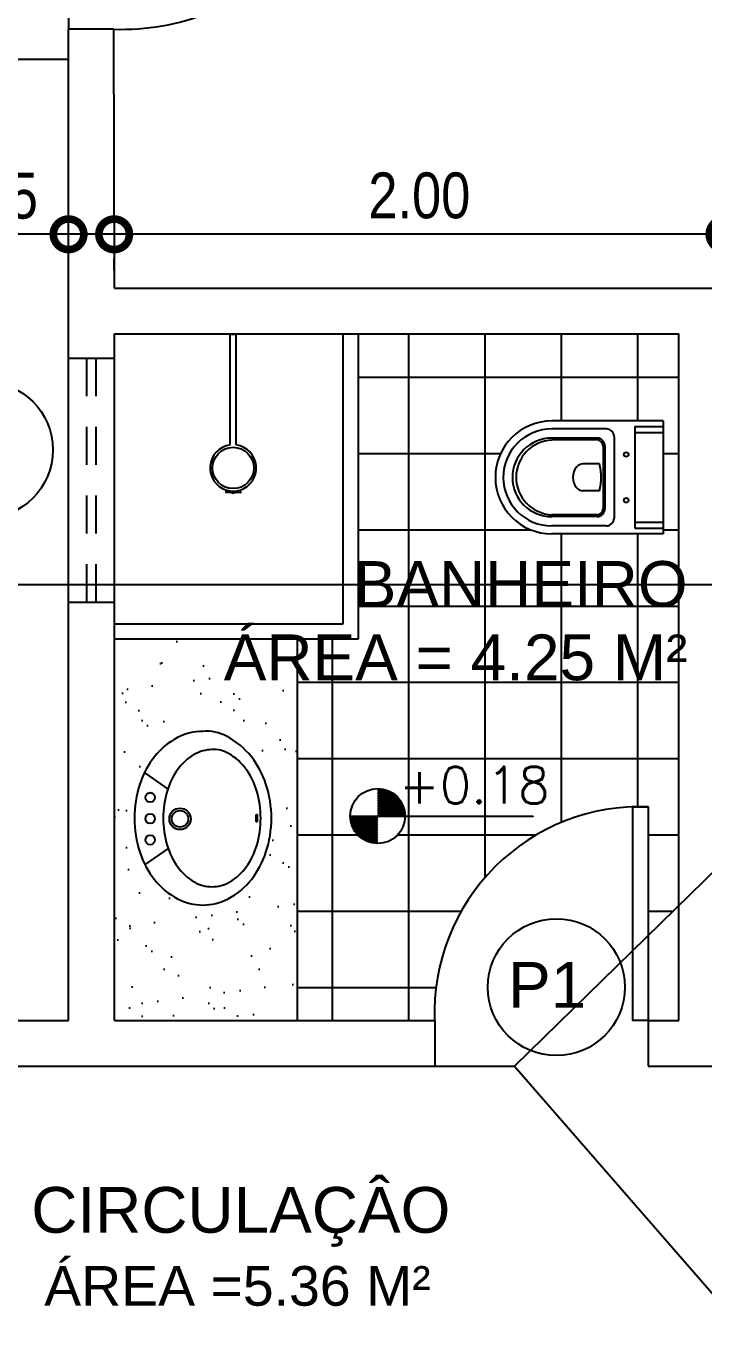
# Model space of a CAD drawing. Extents: x -109 to 1815, y -14679 to 345.
# Drawn here: x 96.746 to 98.967, y 1.842 to 6.15 of the extents above; entities that cross this region are included whole.
import ezdxf
from ezdxf.enums import TextEntityAlignment as Align

# ---------------------------------------------------------------- set-up
doc = ezdxf.new("R2010")
doc.units = 0
doc.header["$MEASUREMENT"] = 0
doc.linetypes.add('HIDDEN', pattern=[0.375, 0.25, -0.125])
doc.layers.get('0').update_dxf_attribs({"linetype": 'CONTINUOUS'})
doc.layers.get('DEFPOINTS').update_dxf_attribs({"linetype": 'CONTINUOUS'})
for name, color, linetype in [('ESPECARQ', 1, 'CONTINUOUS'), ('ESQUADRIA', 2, 'CONTINUOUS'), ('L_DECA', 7, 'CONTINUOUS'), ('PAREDE', 6, 'CONTINUOUS'), ('PEÇWC', 1, 'CONTINUOUS'), ('PILAR', 5, 'CONTINUOUS'), ('PORTA', 3, 'CONTINUOUS'), ('PROJCASA', 3, 'HIDDEN')]:
    doc.layers.add(name, color=color, linetype=linetype)
doc.styles.add('REGUA120', font='arial.ttf')
doc.styles.add('SIMPLEX', font='techl___.ttf')
doc.styles.add('TFINOS', font='romans.shx', dxfattribs={"height": 0.1})
doc.dimstyles.new('50model', dxfattribs={"dimtxt": 0.15, "dimasz": 0.2, "dimexe": 0.08, "dimexo": 0.2, "dimgap": 0.05, "dimtad": 1, "dimzin": 4, "dimdsep": 46, "dimtxsty": 'SIMPLEX', "dimblk1": 'DOTSMALL', "dimblk2": 'DOTSMALL', "dimsah": 1, "dimcen": 0.2, "dimadec": 0, "dimazin": 0, "dimtfac": 1, "dimtmove": 2, "dimatfit": 3, "dimldrblk": 'DOTSMALL', "dimfxl": 1, "dimtvp": 1, "dimtolj": 1, "dimtzin": 0, "dimarcsym": 0})

# ---------------------------------------------------------------- blocks, each defined once
blk = doc.blocks.new('_DOTSMALL')
at = {"color": 0, "linetype": 'ByBlock', "ltscale": 0.05, "const_width": 0.5}
blk.add_lwpolyline([(-0.0625, 0, 1), (0.0625, 0, 1)], format="xyb", close=True, dxfattribs=at)
blk = doc.blocks.new('*D60')
at = {"layer": 'DEFPOINTS', "color": 0, "transparency": 16777216}
for p in [(97.0341, 5.5513), (97.0341, 5.4685), (99.0347, 5.2923)]:
    blk.add_point(p, dxfattribs=at)
at = {"layer": 'PORTA', "color": 0, "lineweight": -2, "transparency": 16777216}
for p, q in [((99.0347, 5.4923), (99.0347, 5.5485)), ((99.0347, 5.4685), (97.0341, 5.4685)), ((97.0341, 5.3513), (97.0341, 5.3885))]:
    blk.add_line(p, q, dxfattribs=at)
at = {"layer": 'PORTA', "color": 0, "lineweight": -2, "transparency": 16777216, "xscale": 0.2, "yscale": 0.2, "zscale": 0.2, "rotation": 180}
blk.add_blockref('_DOTSMALL', (97.0341, 5.4685), dxfattribs=at)
at = {"layer": 'PORTA', "color": 0, "lineweight": -2, "transparency": 16777216, "xscale": 0.2, "yscale": 0.2, "zscale": 0.2}
blk.add_blockref('_DOTSMALL', (99.0347, 5.4685), dxfattribs=at)
at = {"layer": 'PORTA', "color": 0, "transparency": 16777216, "insert": (98.0344, 5.5951), "char_height": 0.15, "attachment_point": 5, "style": 'SIMPLEX'}
blk.add_mtext('\\A1;2.00', dxfattribs=at)
blk = doc.blocks.new('*D61')
at = {"layer": 'DEFPOINTS', "color": 0, "transparency": 16777216}
for p in [(96.8847, 5.5513), (97.0341, 5.5513), (96.8847, 5.4685)]:
    blk.add_point(p, dxfattribs=at)
at = {"layer": 'PORTA', "color": 0, "lineweight": -2, "transparency": 16777216}
for p, q in [((97.0341, 5.4685), (96.8847, 5.4685)), ((96.8847, 5.3513), (96.8847, 5.3885)), ((97.0341, 5.3513), (97.0341, 5.3885))]:
    blk.add_line(p, q, dxfattribs=at)
at = {"layer": 'PORTA', "color": 0, "lineweight": -2, "transparency": 16777216, "xscale": 0.2, "yscale": 0.2, "zscale": 0.2, "rotation": 180}
blk.add_blockref('_DOTSMALL', (96.8847, 5.4685), dxfattribs=at)
at = {"layer": 'PORTA', "color": 0, "lineweight": -2, "transparency": 16777216, "xscale": 0.2, "yscale": 0.2, "zscale": 0.2}
blk.add_blockref('_DOTSMALL', (97.0341, 5.4685), dxfattribs=at)
at = {"layer": 'PORTA', "color": 0, "transparency": 16777216, "insert": (96.6648, 5.594), "char_height": 0.15, "attachment_point": 5, "style": 'SIMPLEX'}
blk.add_mtext('\\A1;.15', dxfattribs=at)
blk = doc.blocks.new('*D62')
at = {"layer": 'DEFPOINTS', "color": 0, "transparency": 16777216}
for p in [(96.8847, 5.5513), (93.8847, 5.4791), (93.8847, 5.4685)]:
    blk.add_point(p, dxfattribs=at)
at = {"layer": 'PORTA', "color": 0, "lineweight": -2, "transparency": 16777216}
for p, q in [((96.8847, 5.4685), (93.8847, 5.4685)), ((93.8847, 5.2791), (93.8847, 5.3885)), ((96.8847, 5.3513), (96.8847, 5.3885))]:
    blk.add_line(p, q, dxfattribs=at)
at = {"layer": 'PORTA', "color": 0, "lineweight": -2, "transparency": 16777216, "xscale": 0.2, "yscale": 0.2, "zscale": 0.2, "rotation": 180}
blk.add_blockref('_DOTSMALL', (93.8847, 5.4685), dxfattribs=at)
at = {"layer": 'PORTA', "color": 0, "lineweight": -2, "transparency": 16777216, "xscale": 0.2, "yscale": 0.2, "zscale": 0.2}
blk.add_blockref('_DOTSMALL', (96.8847, 5.4685), dxfattribs=at)
at = {"layer": 'PORTA', "color": 0, "transparency": 16777216, "insert": (95.3847, 5.5968), "char_height": 0.15, "attachment_point": 5, "style": 'SIMPLEX'}
blk.add_mtext('\\A1;3.00', dxfattribs=at)
blk = doc.blocks.new('*D76')
at = {"layer": 'DEFPOINTS', "color": 0, "transparency": 16777216}
for p in [(98.8847, 2.8923), (99.4107, 2.8923), (99.0347, 2.7423)]:
    blk.add_point(p, dxfattribs=at)
at = {"layer": 'PORTA', "color": 0, "lineweight": -2, "transparency": 16777216}
for p, q in [((99.0847, 2.8923), (99.4907, 2.8923)), ((99.4107, 2.7423), (99.4107, 2.8923)), ((99.2347, 2.7423), (99.4907, 2.7423))]:
    blk.add_line(p, q, dxfattribs=at)
at = {"layer": 'PORTA', "color": 0, "lineweight": -2, "transparency": 16777216, "xscale": 0.2, "yscale": 0.2, "zscale": 0.2}
for p, rotation in [((99.4107, 2.8923), 90), ((99.4107, 2.7423), 270)]:
    blk.add_blockref('_DOTSMALL', p, dxfattribs=dict(at, rotation=rotation))
at = {"layer": 'PORTA', "color": 0, "transparency": 16777216, "insert": (99.2572, 3.0834), "char_height": 0.15, "attachment_point": 5, "rotation": 90, "style": 'SIMPLEX'}
blk.add_mtext('\\A1;.15', dxfattribs=at)
blk = doc.blocks.new('*D77')
at = {"layer": 'DEFPOINTS', "color": 0, "transparency": 16777216}
for p in [(98.8847, 5.1423), (99.4107, 5.1423), (99.0347, 2.7423)]:
    blk.add_point(p, dxfattribs=at)
at = {"layer": 'PORTA', "color": 0, "lineweight": -2, "transparency": 16777216}
for p, q in [((99.0847, 5.1423), (99.4907, 5.1423)), ((99.4107, 2.7423), (99.4107, 5.1423)), ((99.2347, 2.7423), (99.4907, 2.7423))]:
    blk.add_line(p, q, dxfattribs=at)
at = {"layer": 'PORTA', "color": 0, "lineweight": -2, "transparency": 16777216, "xscale": 0.2, "yscale": 0.2, "zscale": 0.2}
for p, rotation in [((99.4107, 5.1423), 90), ((99.4107, 2.7423), 270)]:
    blk.add_blockref('_DOTSMALL', p, dxfattribs=dict(at, rotation=rotation))
at = {"layer": 'PORTA', "color": 0, "transparency": 16777216, "insert": (99.2842, 3.9423), "char_height": 0.15, "attachment_point": 5, "rotation": 90, "style": 'SIMPLEX'}
blk.add_mtext('\\A1;2.40', dxfattribs=at)
blk = doc.blocks.new('*D78')
at = {"layer": 'DEFPOINTS', "color": 0, "transparency": 16777216}
for p in [(99.0347, 5.2923), (99.4107, 5.2923), (98.8847, 5.1423)]:
    blk.add_point(p, dxfattribs=at)
at = {"layer": 'PORTA', "color": 0, "lineweight": -2, "transparency": 16777216}
for p, q in [((99.2347, 5.2923), (99.4907, 5.2923)), ((99.4107, 5.1423), (99.4107, 5.2923)), ((99.0847, 5.1423), (99.4907, 5.1423))]:
    blk.add_line(p, q, dxfattribs=at)
at = {"layer": 'PORTA', "color": 0, "lineweight": -2, "transparency": 16777216, "xscale": 0.2, "yscale": 0.2, "zscale": 0.2}
for p, rotation in [((99.4107, 5.2923), 90), ((99.4107, 5.1423), 270)]:
    blk.add_blockref('_DOTSMALL', p, dxfattribs=dict(at, rotation=rotation))
at = {"layer": 'PORTA', "color": 0, "transparency": 16777216, "insert": (99.2697, 4.9088), "char_height": 0.15, "attachment_point": 5, "rotation": 90, "style": 'SIMPLEX'}
blk.add_mtext('\\A1;.15', dxfattribs=at)
blk = doc.blocks.new('Bel10')
at = {"layer": 'L_DECA'}
for p, q in [((-18.5, -7.5), (-18.5, -44)), ((-18.5, -7.5), (18.5, -7.5)), ((18.5, -7.5), (18.5, -44))]:
    blk.add_line(p, q, dxfattribs=at)
at = {"layer": 'L_DECA', "color": 1}
for p, q in [((-16.62, -16.8), (-16.62, -7.5)), ((-14.7, -16.8), (-14.7, -7.5)), ((14.7, -16.8), (14.7, -7.5)), ((16.62, -16.8), (16.62, -7.5)), ((-16.62, -16.8), (16.62, -16.8)), ((-13.4, -23.61), (13.4, -23.61)), ((-15.9, -26.11), (-15.9, -44)), ((-12.85, -29.11), (-12.85, -45.13)), ((-12.25, -29.11), (-12.25, -44)), ((-10.35, -26.61), (10.35, -26.61)), ((-10.35, -27.21), (10.35, -27.21)), ((-4.4, -28.32), (-4.4, -33.79)), ((4.4, -28.32), (4.4, -33.79)), ((12.25, -29.11), (12.25, -44)), ((12.85, -29.11), (12.85, -45.13)), ((15.9, -26.11), (15.9, -44)), ((4.41, -32.25), (4.28, -32.25))]:
    blk.add_line(p, q, dxfattribs=at)
for centre in [(-7.5, -19.6), (7.5, -19.6)]:
    blk.add_circle(centre, 0.75, dxfattribs=at)
for centre, radius, start, end in [((-13.4, -26.11), 2.5, 90, 180), ((13.4, -26.11), 2.5, 0, 90), ((-10.35, -29.11), 2.5, 90, 180), ((-10.35, -29.11), 1.9, 90, 180), ((0.61, -52.22), 24.42, 91.4264, 101.8331), ((-0.61, -52.22), 24.42, 78.1669, 88.5736), ((10.35, -29.11), 2.5, 0, 90), ((10.35, -29.11), 1.9, 0, 90), ((-1.7, -33.79), 2.7, 180, 229.1678), ((1.7, -33.79), 2.7, 310.8322, 0), ((0, -31.83), 5.3, 229.1678, 310.8322), ((0, -44), 15.9, 180, 0), ((0, -44), 12.9, 180, 0), ((0, -43.44), 12.26, 182.6006, 357.3994)]:
    blk.add_arc(centre, radius, start, end, dxfattribs=at)
at = {"layer": 'L_DECA'}
blk.add_arc((0, -44), 18.5, 180, 0, dxfattribs=at)

msp = doc.modelspace()

# ---------------------------------------------------------------- hatches: boundary and pattern name
at = {"layer": 'PEÇWC'}
h = msp.add_hatch(dxfattribs=at)
h.set_pattern_fill('AR-SAND,_O', color=256, scale=0.1)
h.set_pattern_definition([(37.5, (0, 0), (-0.00629934, 0.19268238), [0, -0.152, 0, -0.17, 0, -0.1625]), (7.5, (0, 0), (0.1769777, 0.2822146), [0, -0.082, 0, -0.137, 0, -0.0525]), (327.5, (-0.123, 0), (0.3114142, 0.0005659), [0, -0.05, 0, -0.18, 0, -0.235]), (317.5, (-0.123, 0), (0.30061266, 0.08776756), [0, -0.025, 0, -0.118, 0, -0.135])])
h.paths.add_polyline_path([(97.0347, 2.8923), (97.6347, 2.8923), (97.6347, 4.1423), (97.0347, 4.1423)])
h.paths.add_polyline_path([(97.2418, 3.2907, -0.105215), (97.1661, 3.3536, -0.088288), (97.1181, 3.4431, -0.079177), (97.1003, 3.5548, -0.079177), (97.1181, 3.6665, -0.088288), (97.1661, 3.7561, -0.105215), (97.2418, 3.8189, -0.121388), (97.325, 3.8394, -0.14205), (97.4024, 3.8236, -0.105215), (97.4838, 3.7561, -0.088288), (97.5318, 3.6665, -0.079177), (97.5496, 3.5548, -0.079177), (97.5318, 3.4431, -0.088288), (97.4838, 3.3536, -0.105215), (97.4081, 3.2907, -0.121388), (97.325, 3.2702, -0.121388)], flags=16)
h.paths.add_polyline_path([(97.2418, 3.396, -0.083114), (97.2078, 3.4659, -0.071735), (97.195, 3.5548, -0.071735), (97.2078, 3.6438, -0.083114), (97.2418, 3.7137, -0.106704), (97.2967, 3.7638, -0.13263), (97.3547, 3.7795, -0.154551), (97.409, 3.7673, -0.106704), (97.4677, 3.7137, -0.083114), (97.5017, 3.6438, -0.071735), (97.5145, 3.5548, -0.071735), (97.5017, 3.4659, -0.083114), (97.4677, 3.396, -0.106704), (97.4128, 3.3458, -0.13263), (97.3547, 3.3302, -0.13263), (97.2967, 3.3458, -0.106704)], flags=0)
h.paths.add_polyline_path([(97.1363, 3.4837, -1), (97.1679, 3.4837, -1)], flags=0)
h.paths.add_polyline_path([(97.215, 3.5527, -1), (97.2853, 3.5527, -1)], flags=0)
h.paths.add_polyline_path([(97.2231, 3.5527, -1), (97.2772, 3.5527, -1)], flags=0)
h.paths.add_polyline_path([(97.1363, 3.5532, -1), (97.1679, 3.5532, -1)], flags=0)
h.paths.add_polyline_path([(97.1363, 3.6228, -1), (97.1679, 3.6228, -1)], flags=0)
h.paths.add_polyline_path([(97.4996, 3.5429), (97.4996, 3.5674), (97.5031, 3.5674), (97.5031, 3.5429)], flags=0)
at = {"layer": 'PORTA'}
h = msp.add_hatch(dxfattribs=at)
h.set_pattern_fill('_USER,_O', color=1, scale=0.25, double=1, pattern_type=0)
h.set_pattern_definition([(0, (0, 0), (0, 0.25), []), (90, (0, 0), (-0.25, 2e-17), [])])
h.paths.add_polyline_path([(97.8347, 4.3201), (98.8847, 4.3201), (98.8847, 5.1423), (97.8347, 5.1423)])
h.paths.add_polyline_path([(98.4686, 4.8569), (98.8336, 4.8569), (98.8336, 4.4869), (98.4686, 4.4869, -1)], flags=16)
h.paths.add_polyline_path([(98.4686, 4.8309), (98.6725, 4.8309), (98.6725, 4.5129), (98.4686, 4.5129, -1)], flags=0)
h.paths.add_polyline_path([(98.4799, 4.8004), (98.6425, 4.8004), (98.6425, 4.5434), (98.4799, 4.5434, -1.092193)], flags=0)
h.paths.add_polyline_path([(98.4797, 4.7944), (98.6012, 4.7944, -0.92497), (98.6365, 4.7591), (98.6365, 4.5846, -0.92497), (98.6012, 4.5494), (98.4797, 4.5494, -1.04645)], flags=0)
h.paths.add_polyline_path([(98.5607, 4.7159), (98.6254, 4.7159, -0.045439), (98.6305, 4.6719, -0.045439), (98.6254, 4.6279), (98.5607, 4.6279, -0.533032)], flags=0)
h.paths.add_polyline_path([(97.8347, 4.3201), (97.8347, 4.1423), (97.6347, 4.1423), (97.6347, 2.8923), (98.0847, 2.8923, -0.43607), (98.7847, 3.5923), (98.7847, 3.1708), (98.8847, 3.2687), (98.8847, 4.3201)])
h.paths.add_polyline_path([(97.9879, 3.5619, -1), (97.8079, 3.5619, -1)], flags=16)
h.paths.add_polyline_path([(97.9302, 3.5732), (98.4988, 3.5732), (98.4988, 3.7532), (97.9302, 3.7532)], flags=24)
h.paths.add_polyline_path([(97.3455, 3.9568), (98.9609, 3.9568), (98.9609, 4.2425), (97.3455, 4.2425)], flags=9)
h = msp.add_hatch(dxfattribs=at)
h.set_pattern_fill('ANSI31', color=1, scale=0.0012, style=0)
h.set_pattern_definition([(45, (81.6104543, -12.1899104), (-0.00269407684, 0.00269407684), [])])
h.paths.add_polyline_path([(97.9879, 3.5619, 0.414214), (97.8979, 3.6519), (97.8979, 3.5619)])
h.paths.add_polyline_path([(97.8079, 3.5619, 0.414214), (97.8979, 3.4719), (97.8979, 3.5619)])

# ---------------------------------------------------------------- linework, layer by layer
at = {"layer": 'ESPECARQ'}
msp.add_line((96.8847, 6.9406), (96.8847, 6.1406), dxfattribs=at)
at = {"layer": 'ESQUADRIA'}
for p, q in [((96.8847, 4.2628), (96.8847, 5.0628)), ((97.0347, 4.2628), (97.0347, 5.0628))]:
    msp.add_line(p, q, dxfattribs=at)
at = {"layer": 'PAREDE'}
for p, q in [((96.8847, 5.0628), (96.8847, 6.1406)), ((97.0327, 6.1406), (96.8847, 6.1406)), ((97.0347, 5.2923), (97.0327, 6.1406)), ((97.0347, 5.2923), (99.0347, 5.2923)), ((97.0347, 5.1423), (98.8847, 5.1423)), ((97.0347, 5.0628), (97.0347, 5.1423)), ((98.8847, 2.8923), (98.8847, 5.1423)), ((96.8847, 5.0628), (97.0347, 5.0628)), ((97.0347, 4.2824), (97.0347, 4.3201)), ((96.8847, 2.8923), (96.8847, 4.2628)), ((96.8847, 4.2628), (97.0347, 4.2628)), ((97.0347, 2.8923), (97.0347, 4.2628)), ((97.6347, 2.8923), (97.6347, 4.1423)), ((96.8847, 2.8923), (96.8847, 3.0173)), ((96.3847, 2.8923), (96.8847, 2.8923)), ((97.0347, 2.8923), (98.0847, 2.8923)), ((98.0847, 2.8923), (98.0847, 2.7423)), ((98.7847, 2.8923), (98.8847, 2.8923)), ((98.7847, 2.8923), (98.7847, 2.7423)), ((96.3847, 2.7423), (98.0847, 2.7423)), ((98.7847, 2.7423), (99.0347, 2.7423))]:
    msp.add_line(p, q, dxfattribs=at)
at = {"layer": 'PEÇWC'}
for p, q in [((97.7847, 4.1923), (97.7847, 5.1423)), ((97.8347, 4.1423), (97.8347, 5.1423)), ((97.0347, 4.1923), (97.7847, 4.1923)), ((97.0347, 4.1423), (97.8347, 4.1423)), ((97.2103, 3.6508), (97.1365, 3.7024)), ((97.4996, 3.5429), (97.4996, 3.5674)), ((97.4996, 3.5674), (97.5031, 3.5674)), ((97.5031, 3.5429), (97.4996, 3.5429)), ((97.5031, 3.5674), (97.5031, 3.5429)), ((97.2108, 3.456), (97.1365, 3.4041))]:
    msp.add_line(p, q, dxfattribs=at)
for points in [[(97.5496, 3.5548, 0.079177), (97.5318, 3.6665, 0.088288), (97.4838, 3.7561, 0.105215), (97.4024, 3.8236, 0.14205), (97.325, 3.8394, 0.121388), (97.2418, 3.8189, 0.105215), (97.1661, 3.7561, 0.088288), (97.1181, 3.6665, 0.079177), (97.1003, 3.5548, 0.079177), (97.1181, 3.4431, 0.088288), (97.1661, 3.3536, 0.105215), (97.2418, 3.2907, 0.121388), (97.325, 3.2702, 0.121388), (97.4081, 3.2907, 0.105215), (97.4838, 3.3536, 0.088288), (97.5318, 3.4431, 0.079177)], [(97.5145, 3.5548, 0.071735), (97.5017, 3.6438, 0.083114), (97.4677, 3.7137, 0.106704), (97.409, 3.7673, 0.154551), (97.3547, 3.7795, 0.13263), (97.2967, 3.7638, 0.106704), (97.2418, 3.7137, 0.083114), (97.2078, 3.6438, 0.071735), (97.195, 3.5548, 0.071735), (97.2078, 3.4659, 0.083114), (97.2418, 3.396, 0.106704), (97.2967, 3.3458, 0.13263), (97.3547, 3.3302, 0.13263), (97.4128, 3.3458, 0.106704), (97.4677, 3.396, 0.083114), (97.5017, 3.4659, 0.071735)]]:
    msp.add_lwpolyline(points, format="xyb", close=True, dxfattribs=at)
for centre, radius in [((97.1521, 3.6228), 0.0158), ((97.2501, 3.5527), 0.0351), ((97.2501, 3.5527), 0.027), ((97.1521, 3.5532), 0.0158), ((97.1521, 3.4837), 0.0158)]:
    msp.add_circle(centre, radius, dxfattribs=at)
at = {"layer": 'PORTA', "color": 1}
msp.add_line((93.8847, 6.0423), (96.8847, 6.0423), dxfattribs=at)
at = {"layer": 'PORTA', "color": 3}
for p, q in [((97.4141, 5.1408), (97.4341, 5.1408)), ((97.4141, 4.778), (97.4141, 5.1408)), ((97.4341, 4.778), (97.4341, 5.1408)), ((97.4019, 4.6301), (97.3998, 4.6232)), ((97.4241, 4.6186), (97.4241, 4.6267)), ((97.4241, 4.6186), (97.4241, 4.6267)), ((97.449, 4.6231), (97.4468, 4.6302))]:
    msp.add_line(p, q, dxfattribs=at)
at = {"layer": 'PORTA'}
msp.add_line((108.4912, 4.3201), (82.9806, 4.3201), dxfattribs=at)
msp.add_lwpolyline([(98.7847, 2.8923), (98.7347, 2.8923), (98.7347, 3.5923), (98.7847, 3.5923)], close=True, dxfattribs=at)
at = {"layer": 'PORTA', "color": 1}
msp.add_lwpolyline([(97.8079, 3.5619), (98.4079, 3.5619), (98.4079, 3.5619)], dxfattribs=at)
for centre, radius in [((96.6084, 4.762), 0.2244), ((97.8979, 3.5619), 0.09), ((98.4836, 3.0011), 0.2244)]:
    msp.add_circle(centre, radius, dxfattribs=at)
at = {"layer": 'PORTA', "color": 3}
msp.add_circle((97.4241, 4.7027), 0.0677, dxfattribs=at)
at = {"layer": 'PORTA', "color": 1}
for centre, radius, start, end in [((97.0577, 6.9156), 0.7754, 268.1524, 1.8476), ((98.7597, 2.9173), 0.6755, 87.8789, 182.1211)]:
    msp.add_arc(centre, radius, start, end, dxfattribs=at)
at = {"layer": 'PORTA', "color": 3}
for centre, radius, start, end in [((97.4241, 4.7027), 0.076, 97.5625, 253.0092), ((97.4241, 4.7027), 0.076, 287.388, 82.4375), ((97.4003, 4.623), 0.000606, 163.0092, 275.2895), ((97.4049, 4.5742), 0.0484, 66.6467, 95.2895), ((97.4241, 4.7027), 0.076, 253.0092, 287.388), ((97.4433, 4.5742), 0.0484, 83.9787, 113.3533), ((97.4484, 4.6229), 0.000606, 263.9787, 17.388)]:
    msp.add_arc(centre, radius, start, end, dxfattribs=at)
at = {"layer": 'PROJCASA', "ltscale": 12}
for q in [(107.0882, 11.2923), (103.3882, -3.0577)]:
    msp.add_line((98.3466, 2.7423), q, dxfattribs=at)
at = {"layer": 'PROJCASA', "ltscale": 0.5}
for p, q in [((96.9447, 4.2628), (96.9447, 5.0628)), ((96.9747, 4.2628), (96.9747, 5.0628))]:
    msp.add_line(p, q, dxfattribs=at)
at = {"layer": 'PROJCASA', "ltscale": 4}
msp.add_line((93.1127, 2.7423), (98.3466, 2.7423), dxfattribs=at)

# ---------------------------------------------------------------- block references
at = {"layer": 'PILAR', "xscale": 0.01, "yscale": 0.01, "zscale": 0.01, "rotation": 270}
msp.add_blockref('Bel10', (98.9086, 4.6719), dxfattribs=at)

# ---------------------------------------------------------------- texts
at = {"layer": 'ESPECARQ', "style": 'REGUA120'}
msp.add_text('ÁREA =5.36 M²', height=0.13, dxfattribs=at).set_placement((96.8049, 1.957))
at = {"layer": 'PORTA', "color": 3, "style": 'REGUA120'}
for s, p in [('BANHEIRO', (97.8194, 4.2475)), ('ÁREA = 4.25 M²', (97.3934, 4.007)), ('P1', (98.3253, 2.9334)), ('CIRCULAÇÂO', (96.7623, 2.1961))]:
    msp.add_text(s, height=0.15, dxfattribs=at).set_placement(p)
at = {"layer": 'PORTA', "color": 1, "style": 'TFINOS'}
msp.add_text('+0.18', height=0.12, dxfattribs=at).set_placement((98.2145, 3.6032), align=Align.CENTER)

# ---------------------------------------------------------------- dimensions: what is measured, and where the dimension line sits
at = {"layer": 'PORTA', "color": 1}
for base, p1, p2, picture, middle in [((93.8847, 5.4685), (96.8847, 5.5513), (93.8847, 5.4791), '*D62', (95.3847, 5.5968)), ((97.0341, 5.4685), (99.0347, 5.2923), (97.0341, 5.5513), '*D60', (98.0344, 5.5951))]:
    dim = msp.add_linear_dim(base=base, p1=p1, p2=p2, dimstyle='50model', dxfattribs=at)
    dim.commit()
    dim.dimension.update_dxf_attribs({"geometry": picture, "text_midpoint": middle})
dim = msp.add_linear_dim(base=(96.8847, 5.4685), p1=(97.0341, 5.5513), p2=(96.8847, 5.5513), dimstyle='50model', dxfattribs=at)
dim.commit()
dim.dimension.update_dxf_attribs({"geometry": '*D61', "text_midpoint": (96.6648, 5.594), "dimtype": 160})
for base, p1, p2, picture, middle in [((99.4107, 5.2923), (98.8847, 5.1423), (99.0347, 5.2923), '*D78', (99.2697, 4.9088)), ((99.4107, 2.8923), (99.0347, 2.7423), (98.8847, 2.8923), '*D76', (99.2572, 3.0834))]:
    dim = msp.add_linear_dim(base=base, p1=p1, p2=p2, angle=90, dimstyle='50model', dxfattribs=at)
    dim.commit()
    dim.dimension.update_dxf_attribs({"geometry": picture, "text_midpoint": middle, "dimtype": 160})
dim = msp.add_linear_dim(base=(99.4107, 5.1423), p1=(99.0347, 2.7423), p2=(98.8847, 5.1423), angle=90, dimstyle='50model', dxfattribs=at)
dim.commit()
dim.dimension.update_dxf_attribs({"geometry": '*D77', "text_midpoint": (99.2842, 3.9423)})

doc.saveas('drawing.dxf')
